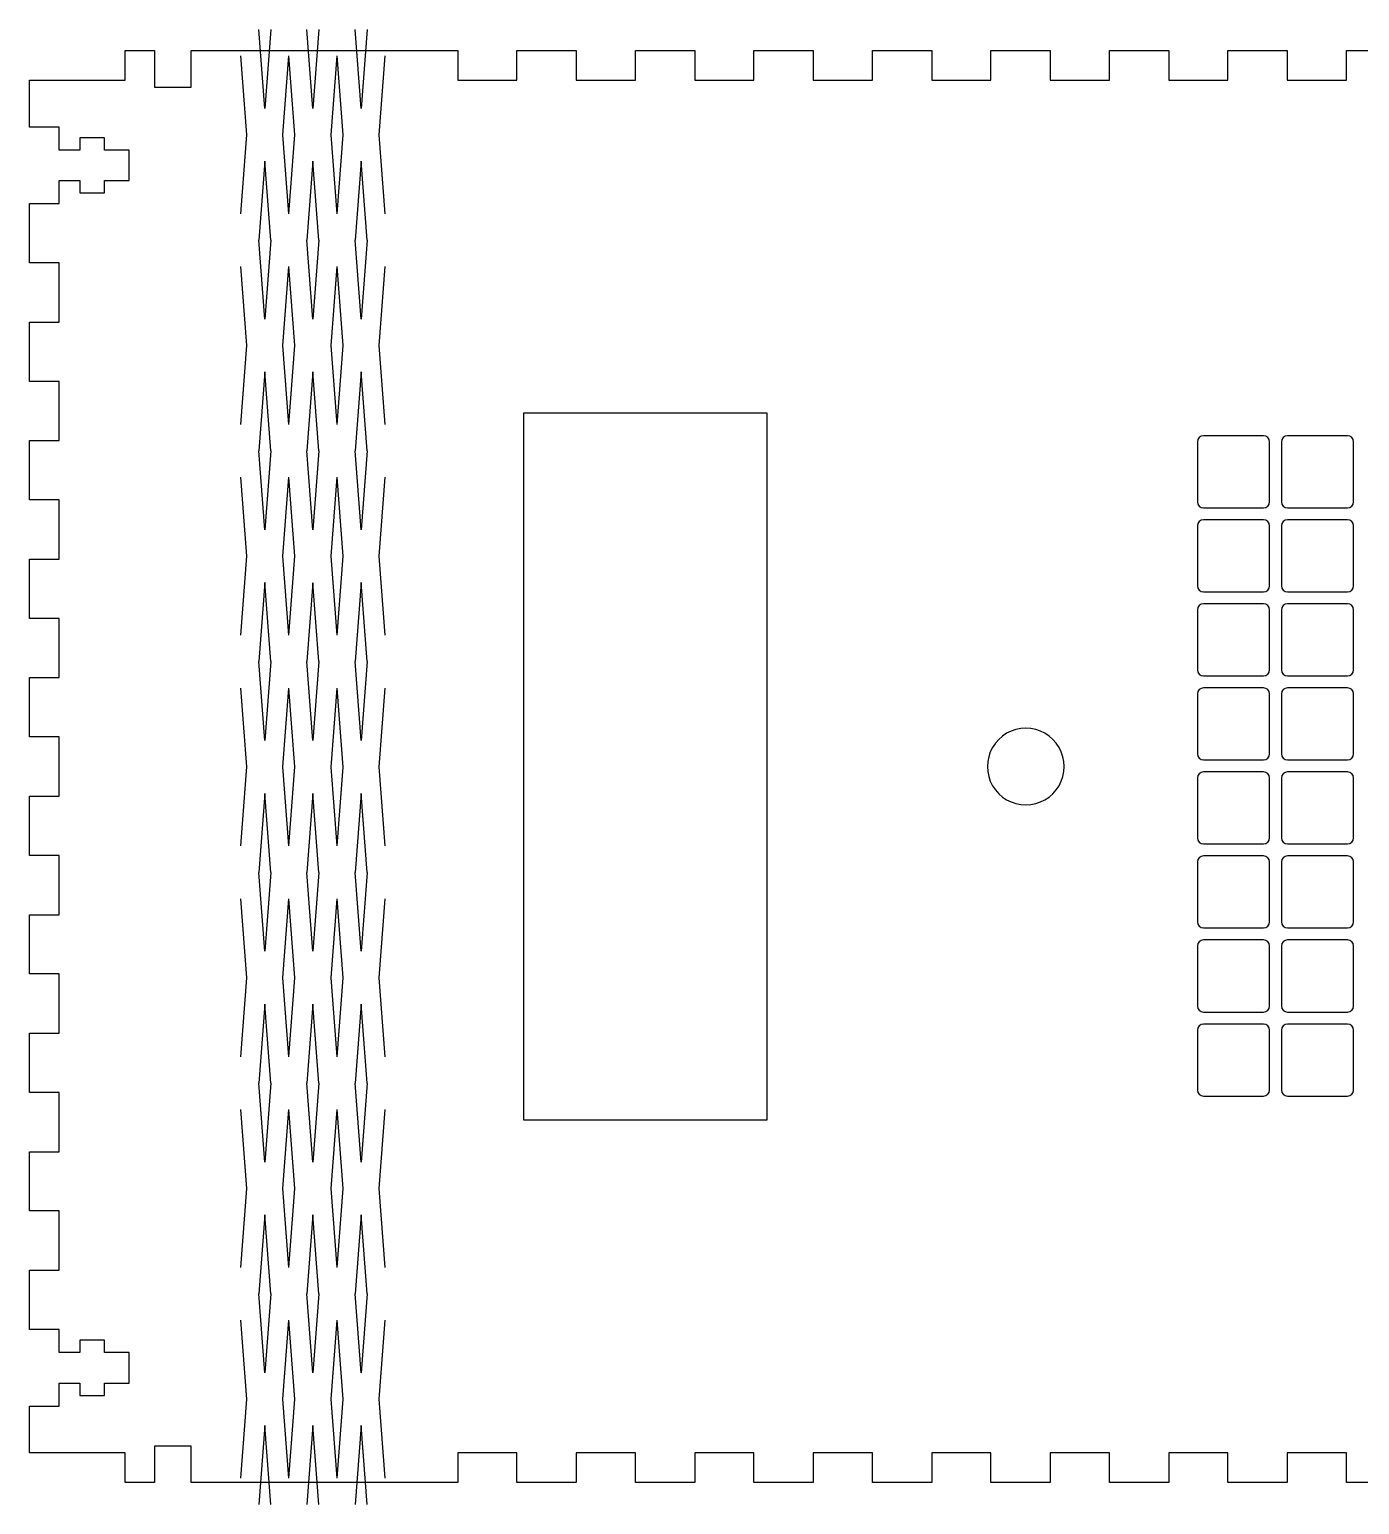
# Model space of a CAD drawing. Extents: x 38 to 561, y 42 to 369.
# Drawn here: x 38.4 to 173.1, y 219.3 to 368.7 of the extents above; entities that cross this region are included whole.
import ezdxf

# ---------------------------------------------------------------- set-up
doc = ezdxf.new("R2010")
doc.units = 0
doc.layers.add('Layer_1', color=7, linetype='CONTINUOUS')

msp = doc.modelspace()

# ---------------------------------------------------------------- linework, layer by layer
at = {"layer": 'Layer_1', "color": 7}
for p, q in [((62.207229, 360.688747), (61.596575, 368.679219)), ((62.817883, 368.679219), (62.207229, 360.688747)), ((67.079468, 360.688747), (66.468814, 368.679219)), ((67.690122, 368.679219), (67.079468, 360.688747)), ((71.964685, 360.688747), (71.354031, 368.679219)), ((72.575339, 368.679219), (71.964685, 360.688747)), ((60.375267, 358.012264), (59.764614, 366.015728)), ((64.039191, 358.012264), (64.649845, 366.015728)), ((65.260499, 358.012264), (64.649845, 366.015728)), ((68.91143, 358.012264), (69.522084, 366.015728)), ((70.132723, 358.012264), (69.522069, 366.015728)), ((73.796647, 358.012264), (74.407301, 366.015728)), ((59.764614, 350.008799), (60.375267, 358.012264)), ((64.649845, 350.008799), (64.039191, 358.012264)), ((64.649845, 350.008799), (65.260499, 358.012264)), ((69.522084, 350.008799), (68.91143, 358.012264)), ((69.522069, 350.008799), (70.132723, 358.012264)), ((74.407301, 350.008799), (73.796647, 358.012264)), ((62.207229, 355.348773), (61.596575, 347.345309)), ((62.817883, 347.345309), (62.207229, 355.348773)), ((67.079468, 355.348773), (66.468814, 347.345309)), ((67.690122, 347.345309), (67.079468, 355.348773)), ((71.964685, 355.348773), (71.354031, 347.345309)), ((72.575339, 347.345309), (71.964685, 355.348773)), ((62.207229, 339.341844), (61.596575, 347.345309)), ((62.817883, 347.345309), (62.207229, 339.341844)), ((67.079468, 339.341844), (66.468814, 347.345309)), ((67.690122, 347.345309), (67.079468, 339.341844)), ((71.964685, 339.341844), (71.354031, 347.345309)), ((72.575339, 347.345309), (71.964685, 339.341844)), ((60.375267, 336.678354), (59.764614, 344.681818)), ((64.039191, 336.678354), (64.649845, 344.681818)), ((65.260499, 336.678354), (64.649845, 344.681818)), ((68.91143, 336.678354), (69.522084, 344.681818)), ((70.132738, 336.678354), (69.522084, 344.681818)), ((73.796647, 336.678354), (74.407301, 344.681818)), ((59.764614, 328.674889), (60.375267, 336.678354)), ((64.649845, 328.674889), (64.039191, 336.678354)), ((64.649845, 328.674889), (65.260499, 336.678354)), ((69.522084, 328.674889), (68.91143, 336.678354)), ((69.522084, 328.674889), (70.132738, 336.678354)), ((74.407301, 328.674889), (73.796647, 336.678354)), ((62.207229, 334.014863), (61.596575, 326.011399)), ((62.817883, 326.011399), (62.207229, 334.014863)), ((67.079468, 334.014863), (66.468814, 326.011399)), ((67.690122, 326.011399), (67.079468, 334.014863)), ((71.964685, 334.014863), (71.354031, 326.011399)), ((72.575339, 326.011399), (71.964685, 334.014863)), ((62.207229, 318.007935), (61.596575, 326.011399)), ((62.817883, 326.011399), (62.207229, 318.007935)), ((67.079468, 318.007935), (66.468814, 326.011399)), ((67.690122, 326.011399), (67.079468, 318.007935)), ((71.964685, 318.007935), (71.354031, 326.011399)), ((72.575339, 326.011399), (71.964685, 318.007935)), ((60.375267, 315.344422), (59.764614, 323.347886)), ((64.039191, 315.344422), (64.649845, 323.347886)), ((65.260499, 315.344422), (64.649845, 323.347886)), ((68.91143, 315.344422), (69.522084, 323.334893)), ((70.132738, 315.344422), (69.522084, 323.334893)), ((73.796647, 315.344422), (74.407301, 323.347886)), ((59.764614, 307.340957), (60.375267, 315.344422)), ((64.649845, 307.340957), (64.039191, 315.344422)), ((64.649845, 307.340957), (65.260499, 315.344422)), ((69.522084, 307.340957), (68.91143, 315.344422)), ((69.522084, 307.340957), (70.132738, 315.344422)), ((74.407301, 307.340957), (73.796647, 315.344422)), ((62.207229, 312.680931), (61.596575, 304.677467)), ((62.817883, 304.677467), (62.207229, 312.680931)), ((67.079468, 312.667938), (66.468814, 304.677467)), ((67.690122, 304.677467), (67.079468, 312.667938)), ((71.964685, 312.680931), (71.354031, 304.677467)), ((72.575339, 304.677467), (71.964685, 312.680931)), ((62.207229, 296.674002), (61.596575, 304.677467)), ((62.817883, 304.677467), (62.207229, 296.674002)), ((67.079468, 296.674002), (66.468814, 304.677467)), ((67.690122, 304.677467), (67.079468, 296.674002)), ((71.964685, 296.674002), (71.354031, 304.677467)), ((72.575339, 304.677467), (71.964685, 296.674002)), ((60.375267, 294.010512), (59.764614, 302.000983)), ((64.039191, 294.010512), (64.649845, 302.000983)), ((65.260499, 294.010512), (64.649845, 302.000983)), ((68.91143, 293.997519), (69.522084, 302.000983)), ((70.132738, 293.997519), (69.522084, 302.000983)), ((73.796647, 294.010512), (74.407301, 302.000983)), ((59.764614, 286.007047), (60.375267, 294.010512)), ((64.649845, 286.007047), (64.039191, 294.010512)), ((64.649845, 286.007047), (65.260499, 294.010512)), ((69.522084, 286.007047), (68.91143, 293.997519)), ((69.522084, 286.007047), (70.132738, 293.997519)), ((74.407301, 286.007047), (73.796647, 294.010512)), ((62.207229, 291.334028), (61.596575, 283.330564)), ((62.817883, 283.330564), (62.207229, 291.334028)), ((67.079468, 291.334028), (66.468814, 283.330564)), ((67.690122, 283.330564), (67.079468, 291.334028)), ((71.964685, 291.334028), (71.354031, 283.330564)), ((72.575339, 283.330564), (71.964685, 291.334028)), ((62.207229, 275.340092), (61.596575, 283.330564)), ((62.817883, 283.330564), (62.207229, 275.340092)), ((67.079468, 275.340092), (66.468814, 283.330564)), ((67.690122, 283.330564), (67.079468, 275.340092)), ((71.964685, 275.340092), (71.354031, 283.330564)), ((72.575339, 283.330564), (71.964685, 275.340092)), ((60.375267, 272.663609), (59.764614, 280.667073)), ((64.039191, 272.663609), (64.649845, 280.667073)), ((65.260499, 272.663609), (64.649845, 280.667073)), ((68.91143, 272.663609), (69.522084, 280.667073)), ((70.132738, 272.663609), (69.522084, 280.667073)), ((73.796647, 272.663609), (74.407301, 280.667073)), ((59.764614, 264.660145), (60.375267, 272.663609)), ((64.649845, 264.660145), (64.039191, 272.663609)), ((64.649845, 264.660145), (65.260499, 272.663609)), ((69.522084, 264.660145), (68.91143, 272.663609)), ((69.522084, 264.660145), (70.132738, 272.663609)), ((74.407301, 264.660145), (73.796647, 272.663609)), ((62.207229, 270.000118), (61.596575, 261.996654)), ((62.817883, 261.996654), (62.207229, 270.000118)), ((67.079468, 270.000118), (66.468814, 261.996654)), ((67.690122, 261.996654), (67.079468, 270.000118)), ((71.964685, 270.000118), (71.354031, 261.996654)), ((72.575339, 261.996654), (71.964685, 270.000118)), ((62.207229, 253.99319), (61.596575, 261.996654)), ((62.817883, 261.996654), (62.207229, 253.99319)), ((67.079468, 253.99319), (66.468814, 261.996654)), ((67.690122, 261.996654), (67.079468, 253.99319)), ((71.964685, 253.99319), (71.354031, 261.996654)), ((72.575339, 261.996654), (71.964685, 253.99319)), ((60.375267, 251.329699), (59.764614, 259.333163)), ((64.039191, 251.329699), (64.649845, 259.333163)), ((65.260499, 251.329699), (64.649845, 259.333163)), ((68.91143, 251.329699), (69.522084, 259.333163)), ((70.132738, 251.329699), (69.522084, 259.333163)), ((73.796647, 251.329699), (74.407301, 259.333163)), ((59.764614, 243.326235), (60.375267, 251.329699)), ((64.649845, 243.326235), (64.039191, 251.329699)), ((64.649845, 243.326235), (65.260499, 251.329699)), ((69.522084, 243.326235), (68.91143, 251.329699)), ((69.522084, 243.326235), (70.132738, 251.329699)), ((74.407301, 243.326235), (73.796647, 251.329699)), ((62.207229, 248.666209), (61.596575, 240.662744)), ((62.817883, 240.662744), (62.207229, 248.666209)), ((67.079468, 248.666209), (66.468814, 240.662744)), ((67.690122, 240.662744), (67.079468, 248.666209)), ((71.964685, 248.666209), (71.354031, 240.662744)), ((72.575339, 240.662744), (71.964685, 248.666209)), ((62.207229, 232.65928), (61.596575, 240.662744)), ((62.817883, 240.662744), (62.207229, 232.65928)), ((67.079468, 232.65928), (66.468814, 240.662744)), ((67.690122, 240.662744), (67.079468, 232.65928)), ((71.964685, 232.65928), (71.354031, 240.662744)), ((72.575339, 240.662744), (71.964685, 232.65928)), ((60.375267, 229.995789), (59.764614, 237.999254)), ((64.039191, 229.995789), (64.649845, 237.999254)), ((65.260499, 229.995789), (64.649845, 237.999254)), ((68.91143, 229.995789), (69.522084, 237.999254)), ((70.132738, 229.995789), (69.522084, 237.999254)), ((73.796647, 229.995789), (74.407301, 237.999254)), ((59.764614, 221.992325), (60.375267, 229.995789)), ((64.649845, 221.992325), (64.039191, 229.995789)), ((64.649845, 221.992325), (65.260499, 229.995789)), ((69.522084, 221.992325), (68.91143, 229.995789)), ((69.522084, 221.992325), (70.132738, 229.995789)), ((74.407301, 221.992325), (73.796647, 229.995789)), ((62.207229, 227.319306), (61.596575, 219.328834)), ((62.817883, 219.328834), (62.207229, 227.319306)), ((67.079468, 227.332299), (66.468814, 219.328834)), ((67.690122, 219.328834), (67.079468, 227.332299)), ((71.964685, 227.319306), (71.354031, 219.328834)), ((72.575339, 219.328834), (71.964685, 227.319306))]:
    msp.add_line(p, q, dxfattribs=at)
at = {"layer": 'Layer_1', "color": 1}
for p, q in [((48.059813, 363.54977), (48.059813, 366.549773)), ((48.059813, 366.549773), (51.049816, 366.549773)), ((51.049816, 366.549773), (51.049816, 362.84977)), ((54.749806, 362.84977), (54.749806, 366.549773)), ((54.749806, 366.549773), (81.739827, 366.549773)), ((81.739827, 366.549773), (81.739827, 363.54977)), ((87.739832, 363.54977), (87.739832, 366.549773)), ((87.739832, 366.549773), (93.739836, 366.549773)), ((93.739836, 366.549773), (93.739836, 363.54977)), ((99.739841, 363.54977), (99.739841, 366.549773)), ((99.739841, 366.549773), (105.739845, 366.549773)), ((105.739845, 366.549773), (105.739845, 363.54977)), ((111.73985, 363.54977), (111.73985, 366.549773)), ((111.73985, 366.549773), (117.739854, 366.549773)), ((117.739854, 366.549773), (117.739854, 363.54977)), ((123.739859, 363.54977), (123.739859, 366.549773)), ((123.739859, 366.549773), (129.739864, 366.549773)), ((129.739864, 366.549773), (129.739864, 363.54977)), ((135.739868, 363.54977), (135.739868, 366.549773)), ((135.739868, 366.549773), (141.739873, 366.549773)), ((141.739873, 366.549773), (141.739873, 363.54977)), ((147.739877, 363.54977), (147.739877, 366.549773)), ((147.739877, 366.549773), (153.739882, 366.549773)), ((153.739882, 366.549773), (153.739882, 363.54977)), ((159.739886, 363.54977), (159.739886, 366.549773)), ((159.739886, 366.549773), (165.739891, 366.549773)), ((165.739891, 366.549773), (165.739891, 363.54977)), ((171.739896, 363.54977), (171.739896, 366.549773)), ((171.739896, 366.549773), (177.7399, 366.549773)), ((38.379789, 358.799767), (38.379789, 363.54977)), ((38.379789, 363.54977), (48.059813, 363.54977)), ((81.739827, 363.54977), (87.739832, 363.54977)), ((93.739836, 363.54977), (99.739841, 363.54977)), ((105.739845, 363.54977), (111.73985, 363.54977)), ((117.739854, 363.54977), (123.739859, 363.54977)), ((129.739864, 363.54977), (135.739868, 363.54977)), ((141.739873, 363.54977), (147.739877, 363.54977)), ((153.739882, 363.54977), (159.739886, 363.54977)), ((165.739891, 363.54977), (171.739896, 363.54977)), ((51.049816, 362.84977), (54.749806, 362.84977)), ((41.379811, 358.799767), (38.379789, 358.799767)), ((41.379811, 356.474765), (41.379811, 358.799767)), ((45.979807, 357.724766), (43.479798, 357.724766)), ((43.479798, 357.724766), (43.479798, 356.474765)), ((45.979807, 356.474765), (45.979807, 357.724766)), ((43.479798, 356.474765), (41.379811, 356.474765)), ((48.479816, 356.474765), (45.979807, 356.474765)), ((48.479816, 353.374763), (48.479816, 356.474765)), ((41.379811, 351.049761), (41.379811, 353.374763)), ((41.379811, 353.374763), (43.479798, 353.374763)), ((43.479798, 353.374763), (43.479798, 352.124762)), ((45.979807, 352.124762), (45.979807, 353.374763)), ((45.979807, 353.374763), (48.479816, 353.374763)), ((38.379789, 345.049756), (38.379789, 351.049761)), ((38.379789, 351.049761), (41.379811, 351.049761)), ((43.479798, 352.124762), (45.979807, 352.124762)), ((41.379811, 345.049756), (38.379789, 345.049756)), ((41.379811, 339.049752), (41.379811, 345.049756)), ((38.379789, 333.049749), (38.379789, 339.049752)), ((38.379789, 339.049752), (41.379811, 339.049752)), ((41.379811, 333.049749), (38.379789, 333.049749)), ((41.379811, 327.049741), (41.379811, 333.049749)), ((88.426768, 258.23498), (88.426768, 329.864456)), ((88.426768, 329.864456), (113.056587, 329.864456)), ((113.056587, 329.864456), (113.056587, 258.23498)), ((163.337043, 327.541164), (157.259377, 327.541164)), ((163.337043, 327.541164), (163.337043, 327.541164)), ((171.845768, 327.541164), (165.768105, 327.541164)), ((171.845768, 327.541164), (171.845768, 327.541164)), ((38.379789, 321.049737), (38.379789, 327.049741)), ((38.379789, 327.049741), (41.379811, 327.049741)), ((156.651611, 326.933399), (156.651611, 320.855736)), ((163.944808, 320.855736), (163.944808, 326.933399)), ((165.160339, 326.933399), (165.160339, 320.855736)), ((172.453537, 320.855736), (172.453537, 326.933399)), ((41.379811, 321.049737), (38.379789, 321.049737)), ((41.379811, 315.049735), (41.379811, 321.049737)), ((157.259377, 320.247967), (163.337043, 320.247967)), ((165.768105, 320.247967), (171.845768, 320.247967)), ((156.651611, 318.424667), (156.651611, 312.347008)), ((163.337043, 319.032436), (157.259377, 319.032436)), ((163.337043, 319.032436), (163.337043, 319.032436)), ((163.944808, 312.347008), (163.944808, 318.424667)), ((165.160339, 318.424667), (165.160339, 312.347008)), ((171.845768, 319.032436), (165.768105, 319.032436)), ((171.845768, 319.032436), (171.845768, 319.032436)), ((172.453537, 312.347008), (172.453537, 318.424667)), ((38.379789, 309.04973), (38.379789, 315.049735)), ((38.379789, 315.049735), (41.379811, 315.049735)), ((157.259377, 311.739242), (163.337043, 311.739242)), ((165.768105, 311.739242), (171.845768, 311.739242)), ((156.651611, 309.915942), (156.651611, 303.83828)), ((163.337043, 310.523708), (157.259377, 310.523708)), ((163.337043, 310.523708), (163.337043, 310.523708)), ((163.944808, 303.83828), (163.944808, 309.915942)), ((165.160339, 309.915942), (165.160339, 303.83828)), ((171.845768, 310.523708), (165.768105, 310.523708)), ((171.845768, 310.523708), (171.845768, 310.523708)), ((172.453537, 303.83828), (172.453537, 309.915942)), ((41.379811, 309.04973), (38.379789, 309.04973)), ((41.379811, 303.049726), (41.379811, 309.04973)), ((157.259377, 303.230514), (163.337043, 303.230514)), ((165.768105, 303.230514), (171.845768, 303.230514)), ((38.379789, 297.049721), (38.379789, 303.049726)), ((38.379789, 303.049726), (41.379811, 303.049726)), ((163.337043, 302.014983), (157.259377, 302.014983)), ((163.337043, 302.014983), (163.337043, 302.014983)), ((171.845768, 302.014983), (165.768105, 302.014983)), ((171.845768, 302.014983), (171.845768, 302.014983)), ((156.651611, 301.407214), (156.651611, 295.329552)), ((163.944808, 295.329552), (163.944808, 301.407214)), ((165.160339, 301.407214), (165.160339, 295.329552)), ((172.453537, 295.329552), (172.453537, 301.407214)), ((41.379811, 297.049721), (38.379789, 297.049721)), ((41.379811, 291.049717), (41.379811, 297.049721)), ((157.259377, 294.721786), (163.337043, 294.721786)), ((165.768105, 294.721786), (171.845768, 294.721786)), ((156.651611, 292.898486), (156.651611, 286.820823)), ((163.337043, 293.506251), (157.259377, 293.506251)), ((163.337043, 293.506251), (163.337043, 293.506251)), ((163.944808, 286.820823), (163.944808, 292.898486)), ((165.160339, 292.898486), (165.160339, 286.820823)), ((171.845768, 293.506251), (165.768105, 293.506251)), ((171.845768, 293.506251), (171.845768, 293.506251)), ((172.453537, 286.820823), (172.453537, 292.898486)), ((38.379789, 285.049712), (38.379789, 291.049717)), ((38.379789, 291.049717), (41.379811, 291.049717)), ((139.267763, 290.163955), (139.267763, 290.163955)), ((157.259377, 286.213058), (163.337043, 286.213058)), ((165.768105, 286.213058), (171.845768, 286.213058)), ((41.379811, 285.049712), (38.379789, 285.049712)), ((41.379811, 279.049705), (41.379811, 285.049712)), ((156.651611, 284.389761), (156.651611, 278.312095)), ((163.337043, 284.997523), (157.259377, 284.997523)), ((163.337043, 284.997523), (163.337043, 284.997523)), ((163.944808, 278.312095), (163.944808, 284.389761)), ((165.160339, 284.389761), (165.160339, 278.312095)), ((171.845768, 284.997523), (165.768105, 284.997523)), ((171.845768, 284.997523), (171.845768, 284.997523)), ((172.453537, 278.312095), (172.453537, 284.389761)), ((38.379789, 273.0497), (38.379789, 279.049705)), ((38.379789, 279.049705), (41.379811, 279.049705)), ((157.259377, 277.70433), (163.337043, 277.70433)), ((163.337043, 276.488799), (157.259377, 276.488799)), ((163.337043, 276.488799), (163.337043, 276.488799)), ((165.768105, 277.70433), (171.845768, 277.70433)), ((171.845768, 276.488799), (165.768105, 276.488799)), ((171.845768, 276.488799), (171.845768, 276.488799)), ((156.651611, 275.88103), (156.651611, 269.803371)), ((163.944808, 269.803371), (163.944808, 275.88103)), ((165.160339, 275.88103), (165.160339, 269.803371)), ((172.453537, 269.803371), (172.453537, 275.88103)), ((41.379811, 273.0497), (38.379789, 273.0497)), ((41.379811, 267.049695), (41.379811, 273.0497)), ((157.259377, 269.195602), (163.337043, 269.195602)), ((165.768105, 269.195602), (171.845768, 269.195602)), ((156.651611, 267.372301), (156.651611, 261.294639)), ((163.337043, 267.98007), (157.259377, 267.98007)), ((163.337043, 267.98007), (163.337043, 267.98007)), ((163.944808, 261.294639), (163.944808, 267.372301)), ((165.160339, 267.372301), (165.160339, 261.294639)), ((171.845768, 267.98007), (165.768105, 267.98007)), ((171.845768, 267.98007), (171.845768, 267.98007)), ((172.453537, 261.294639), (172.453537, 267.372301)), ((38.379789, 261.049691), (38.379789, 267.049695)), ((38.379789, 267.049695), (41.379811, 267.049695)), ((41.379811, 261.049691), (38.379789, 261.049691)), ((41.379811, 255.049686), (41.379811, 261.049691)), ((157.259377, 260.686873), (163.337043, 260.686873)), ((165.768105, 260.686873), (171.845768, 260.686873)), ((113.056587, 258.23498), (88.426768, 258.23498)), ((38.379789, 249.049682), (38.379789, 255.049686)), ((38.379789, 255.049686), (41.379811, 255.049686)), ((41.379811, 249.049682), (38.379789, 249.049682)), ((41.379811, 243.049677), (41.379811, 249.049682)), ((38.379789, 237.049673), (38.379789, 243.049677)), ((38.379789, 243.049677), (41.379811, 243.049677)), ((41.379811, 237.049673), (38.379789, 237.049673)), ((41.379811, 234.724672), (41.379811, 237.049673)), ((45.979807, 235.974674), (43.479798, 235.974674)), ((43.479798, 235.974674), (43.479798, 234.724672)), ((45.979807, 234.724672), (45.979807, 235.974674)), ((43.479798, 234.724672), (41.379811, 234.724672)), ((48.479816, 234.724672), (45.979807, 234.724672)), ((48.479816, 231.62467), (48.479816, 234.724672)), ((41.379811, 229.299667), (41.379811, 231.62467)), ((41.379811, 231.62467), (43.479798, 231.62467)), ((43.479798, 231.62467), (43.479798, 230.374669)), ((45.979807, 230.374669), (45.979807, 231.62467)), ((45.979807, 231.62467), (48.479816, 231.62467)), ((43.479798, 230.374669), (45.979807, 230.374669)), ((38.379789, 224.549664), (38.379789, 229.299667)), ((38.379789, 229.299667), (41.379811, 229.299667)), ((48.059813, 224.549664), (38.379789, 224.549664)), ((48.059813, 221.549662), (48.059813, 224.549664)), ((54.749806, 225.249666), (51.049816, 225.249666)), ((51.049816, 225.249666), (51.049816, 221.549662)), ((54.749806, 221.549662), (54.749806, 225.249666)), ((87.739832, 224.549664), (81.739827, 224.549664)), ((81.739827, 224.549664), (81.739827, 221.549662)), ((87.739832, 221.549662), (87.739832, 224.549664)), ((99.739841, 224.549664), (93.739836, 224.549664)), ((93.739836, 224.549664), (93.739836, 221.549662)), ((99.739841, 221.549662), (99.739841, 224.549664)), ((111.73985, 224.549664), (105.739845, 224.549664)), ((105.739845, 224.549664), (105.739845, 221.549662)), ((111.73985, 221.549662), (111.73985, 224.549664)), ((123.739859, 224.549664), (117.739854, 224.549664)), ((117.739854, 224.549664), (117.739854, 221.549662)), ((123.739859, 221.549662), (123.739859, 224.549664)), ((135.739868, 224.549664), (129.739864, 224.549664)), ((129.739864, 224.549664), (129.739864, 221.549662)), ((135.739868, 221.549662), (135.739868, 224.549664)), ((147.739877, 224.549664), (141.739873, 224.549664)), ((141.739873, 224.549664), (141.739873, 221.549662)), ((147.739877, 221.549662), (147.739877, 224.549664)), ((159.739886, 224.549664), (153.739882, 224.549664)), ((153.739882, 224.549664), (153.739882, 221.549662)), ((159.739886, 221.549662), (159.739886, 224.549664)), ((171.739896, 224.549664), (165.739891, 224.549664)), ((165.739891, 224.549664), (165.739891, 221.549662)), ((171.739896, 221.549662), (171.739896, 224.549664)), ((51.049816, 221.549662), (48.059813, 221.549662)), ((81.739827, 221.549662), (54.749806, 221.549662)), ((93.739836, 221.549662), (87.739832, 221.549662)), ((105.739845, 221.549662), (99.739841, 221.549662)), ((117.739854, 221.549662), (111.73985, 221.549662)), ((129.739864, 221.549662), (123.739859, 221.549662)), ((141.739873, 221.549662), (135.739868, 221.549662)), ((153.739882, 221.549662), (147.739877, 221.549662)), ((165.739891, 221.549662), (159.739886, 221.549662)), ((177.7399, 221.549662), (171.739896, 221.549662))]:
    msp.add_line(p, q, dxfattribs=at)
for points in [[(157.259377, 327.541164), (156.924668, 327.541164), (156.651611, 327.268111), (156.651611, 326.933399)], [(163.944808, 326.933399), (163.944808, 327.268111), (163.671751, 327.541164), (163.337043, 327.541164)], [(165.768105, 327.541164), (165.433393, 327.541164), (165.160339, 327.268111), (165.160339, 326.933399)], [(172.453537, 326.933399), (172.453537, 327.268111), (172.18048, 327.541164), (171.845768, 327.541164)], [(156.651611, 320.855736), (156.651611, 320.521028), (156.924668, 320.247967), (157.259377, 320.247967)], [(163.337043, 320.247967), (163.671751, 320.247967), (163.944808, 320.521024), (163.944808, 320.855736)], [(165.160339, 320.855736), (165.160339, 320.521028), (165.433393, 320.247967), (165.768105, 320.247967)], [(171.845768, 320.247967), (172.18048, 320.247967), (172.453537, 320.521024), (172.453537, 320.855736)], [(157.259377, 319.032436), (156.924668, 319.032436), (156.651611, 318.759382), (156.651611, 318.424667)], [(163.944808, 318.424667), (163.944808, 318.759382), (163.671751, 319.032436), (163.337043, 319.032436)], [(165.768105, 319.032436), (165.433393, 319.032436), (165.160339, 318.759382), (165.160339, 318.424667)], [(172.453537, 318.424667), (172.453537, 318.759382), (172.18048, 319.032436), (171.845768, 319.032436)], [(156.651611, 312.347008), (156.651611, 312.012299), (156.924668, 311.739242), (157.259377, 311.739242)], [(163.337043, 311.739242), (163.671751, 311.739242), (163.944808, 312.012299), (163.944808, 312.347008)], [(165.160339, 312.347008), (165.160339, 312.012299), (165.433393, 311.739242), (165.768105, 311.739242)], [(171.845768, 311.739242), (172.18048, 311.739242), (172.453537, 312.012299), (172.453537, 312.347008)], [(157.259377, 310.523708), (156.924668, 310.523708), (156.651611, 310.250651), (156.651611, 309.915942)], [(163.944808, 309.915942), (163.944808, 310.250651), (163.671751, 310.523708), (163.337043, 310.523708)], [(165.768105, 310.523708), (165.433393, 310.523708), (165.160339, 310.250651), (165.160339, 309.915942)], [(172.453537, 309.915942), (172.453537, 310.250651), (172.18048, 310.523708), (171.845768, 310.523708)], [(156.651611, 303.83828), (156.651611, 303.503571), (156.924668, 303.230514), (157.259377, 303.230514)], [(163.337043, 303.230514), (163.671751, 303.230514), (163.944808, 303.503571), (163.944808, 303.83828)], [(165.160339, 303.83828), (165.160339, 303.503571), (165.433393, 303.230514), (165.768105, 303.230514)], [(171.845768, 303.230514), (172.18048, 303.230514), (172.453537, 303.503571), (172.453537, 303.83828)], [(157.259377, 302.014983), (156.924668, 302.014983), (156.651611, 301.741926), (156.651611, 301.407214)], [(163.944808, 301.407214), (163.944808, 301.741926), (163.671751, 302.014983), (163.337043, 302.014983)], [(165.768105, 302.014983), (165.433393, 302.014983), (165.160339, 301.741926), (165.160339, 301.407214)], [(172.453537, 301.407214), (172.453537, 301.741926), (172.18048, 302.014983), (171.845768, 302.014983)], [(139.267763, 297.936084), (137.879406, 297.936084), (136.596512, 297.195404), (135.902333, 295.993052)], [(142.633194, 295.993052), (141.939015, 297.195404), (140.656121, 297.936084), (139.267763, 297.936084)], [(135.902333, 295.993052), (135.208154, 294.790699), (135.208154, 293.30934), (135.902333, 292.106987)], [(142.633194, 292.106987), (143.327373, 293.30934), (143.327373, 294.790699), (142.633194, 295.993052)], [(156.651611, 295.329552), (156.651611, 294.994843), (156.924668, 294.721786), (157.259377, 294.721786)], [(163.337043, 294.721786), (163.671751, 294.721786), (163.944808, 294.994843), (163.944808, 295.329552)], [(165.160339, 295.329552), (165.160339, 294.994843), (165.433393, 294.721786), (165.768105, 294.721786)], [(171.845768, 294.721786), (172.18048, 294.721786), (172.453537, 294.994843), (172.453537, 295.329552)], [(157.259377, 293.506251), (156.924668, 293.506251), (156.651611, 293.233198), (156.651611, 292.898486)], [(163.944808, 292.898486), (163.944808, 293.233198), (163.671751, 293.506251), (163.337043, 293.506251)], [(165.768105, 293.506251), (165.433393, 293.506251), (165.160339, 293.233198), (165.160339, 292.898486)], [(172.453537, 292.898486), (172.453537, 293.233198), (172.18048, 293.506251), (171.845768, 293.506251)], [(135.902333, 292.106987), (136.596512, 290.904635), (137.879406, 290.163955), (139.267763, 290.163955)], [(139.267763, 290.163955), (140.656121, 290.163955), (141.939015, 290.904635), (142.633194, 292.106987)], [(156.651611, 286.820823), (156.651611, 286.486115), (156.924668, 286.213058), (157.259377, 286.213058)], [(163.337043, 286.213058), (163.671751, 286.213058), (163.944808, 286.486115), (163.944808, 286.820823)], [(165.160339, 286.820823), (165.160339, 286.486115), (165.433393, 286.213058), (165.768105, 286.213058)], [(171.845768, 286.213058), (172.18048, 286.213058), (172.453537, 286.486115), (172.453537, 286.820823)], [(157.259377, 284.997523), (156.924668, 284.997523), (156.651611, 284.72447), (156.651611, 284.389761)], [(163.944808, 284.389761), (163.944808, 284.72447), (163.671751, 284.997523), (163.337043, 284.997523)], [(165.768105, 284.997523), (165.433393, 284.997523), (165.160339, 284.72447), (165.160339, 284.389761)], [(172.453537, 284.389761), (172.453537, 284.72447), (172.18048, 284.997523), (171.845768, 284.997523)], [(156.651611, 278.312095), (156.651611, 277.97739), (156.924668, 277.70433), (157.259377, 277.70433)], [(163.337043, 277.70433), (163.671751, 277.70433), (163.944808, 277.97739), (163.944808, 278.312095)], [(165.160339, 278.312095), (165.160339, 277.97739), (165.433393, 277.70433), (165.768105, 277.70433)], [(171.845768, 277.70433), (172.18048, 277.70433), (172.453537, 277.97739), (172.453537, 278.312095)], [(157.259377, 276.488799), (156.924668, 276.488799), (156.651611, 276.215738), (156.651611, 275.88103)], [(163.944808, 275.88103), (163.944808, 276.215738), (163.671751, 276.488799), (163.337043, 276.488799)], [(165.768105, 276.488799), (165.433393, 276.488799), (165.160339, 276.215738), (165.160339, 275.88103)], [(172.453537, 275.88103), (172.453537, 276.215738), (172.18048, 276.488799), (171.845768, 276.488799)], [(156.651611, 269.803371), (156.651611, 269.468655), (156.924668, 269.195602), (157.259377, 269.195602)], [(163.337043, 269.195602), (163.671751, 269.195602), (163.944808, 269.468655), (163.944808, 269.803371)], [(165.160339, 269.803371), (165.160339, 269.468655), (165.433393, 269.195602), (165.768105, 269.195602)], [(171.845768, 269.195602), (172.18048, 269.195602), (172.453537, 269.468655), (172.453537, 269.803371)], [(157.259377, 267.98007), (156.924668, 267.98007), (156.651611, 267.707013), (156.651611, 267.372301)], [(163.944808, 267.372301), (163.944808, 267.707013), (163.671751, 267.98007), (163.337043, 267.98007)], [(165.768105, 267.98007), (165.433393, 267.98007), (165.160339, 267.707013), (165.160339, 267.372301)], [(172.453537, 267.372301), (172.453537, 267.707013), (172.18048, 267.98007), (171.845768, 267.98007)], [(156.651611, 261.294639), (156.651611, 260.95993), (156.924668, 260.686873), (157.259377, 260.686873)], [(163.337043, 260.686873), (163.671751, 260.686873), (163.944808, 260.95993), (163.944808, 261.294639)], [(165.160339, 261.294639), (165.160339, 260.95993), (165.433393, 260.686873), (165.768105, 260.686873)], [(171.845768, 260.686873), (172.18048, 260.686873), (172.453537, 260.95993), (172.453537, 261.294639)]]:
    msp.add_open_spline(points, degree=3, dxfattribs=at)

doc.saveas('drawing.dxf')
